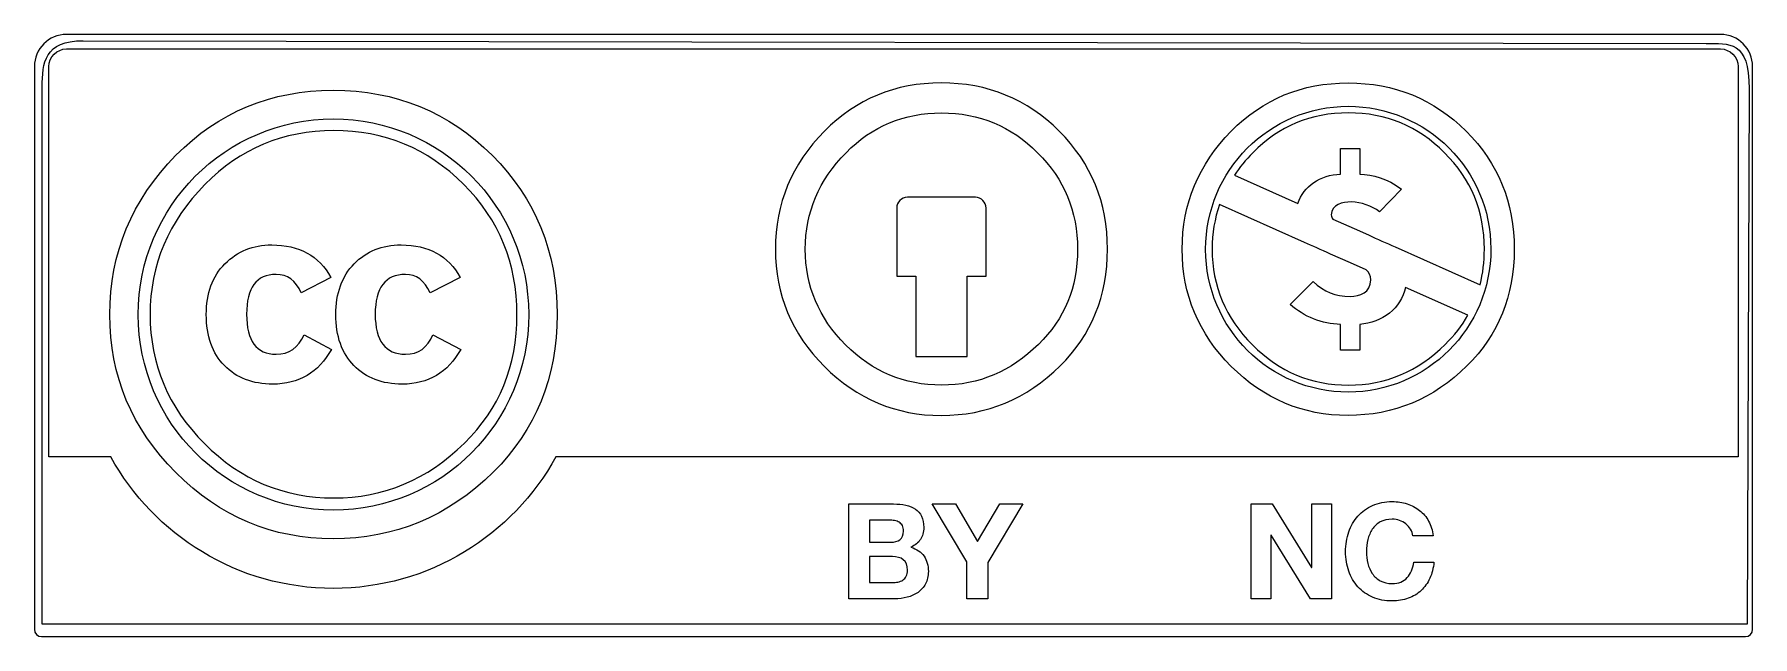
# Model space of a CAD drawing. Extents: x 2 to 170, y 576 to 776.
# Drawn here: x 8.07 to 39.06, y 575.69 to 586.53 of the extents above; entities that cross this region are included whole.
import ezdxf

# ---------------------------------------------------------------- set-up
doc = ezdxf.new("R2010")
doc.units = 0
doc.layers.get('0').update_dxf_attribs({"linetype": 'CONTINUOUS'})

msp = doc.modelspace()

# ---------------------------------------------------------------- linework, layer by layer
at = {"color": 7}
for points in [[(38.48052, 586.532229), (8.653237, 586.532229)], [(8.952965, 586.418839), (38.224644, 586.366841)], [(8.952965, 586.418839), (8.952965, 586.418839)], [(38.48052, 586.532229), (38.48052, 586.532229)], [(8.653234, 586.270366), (38.480517, 586.270366)], [(8.653234, 586.270366), (8.653234, 586.270366)], [(8.072948, 585.952244), (8.072948, 575.817453)], [(39.060683, 575.817453), (39.060683, 585.952244)], [(38.999031, 585.550799), (38.963193, 575.911046), (8.21429, 575.911046), (8.21429, 585.586508)], [(24.427286, 585.657928), (24.427286, 585.657928)], [(31.763907, 585.658056), (31.763907, 585.658056)], [(24.434805, 585.119163), (24.434805, 585.119163)], [(31.771415, 585.119164), (31.771424, 585.119164)], [(31.630081, 584.017949), (31.630081, 584.479661), (31.973916, 584.479661), (31.973916, 584.017949)], [(16.328932, 584.354489), (16.328932, 584.354489)], [(11.150193, 583.829381), (11.150193, 583.829381)], [(29.71366, 583.996028), (30.858698, 583.486331)], [(25.043535, 583.598468), (23.818802, 583.598468)], [(32.726244, 583.743429), (32.332787, 583.338986)], [(23.62533, 583.405013), (23.62533, 582.180263), (23.966911, 582.180263), (23.966911, 580.729982), (24.895173, 580.729982), (24.895173, 582.180263), (25.237005, 582.180263), (25.237005, 583.405013), (25.237008, 583.405013)], [(30.976239, 582.787193), (29.44676, 583.468292)], [(31.488978, 583.205923), (31.871905, 583.035525), (32.131036, 582.919997)], [(32.091458, 582.290653), (31.80601, 582.417946), (31.450392, 582.576067)], [(32.611954, 582.705872), (34.146196, 582.022896)], [(34.339679, 582.66377), (34.339679, 582.66377)], [(13.421347, 582.153324), (12.887296, 581.879807)], [(15.753408, 582.153324), (15.208824, 581.879807)], [(30.721114, 581.668186), (31.133365, 582.084035)], [(33.926925, 581.473477), (32.797924, 581.976032)], [(16.987661, 581.486887), (16.987661, 581.486887)], [(12.937791, 581.122651), (13.431246, 580.859913)], [(15.259194, 581.122651), (15.763674, 580.859913)], [(31.973913, 581.309724), (31.973913, 580.848012), (31.630078, 580.848012), (31.630078, 581.309724)], [(9.450679, 578.926124), (8.335086, 578.926124)], [(38.798543, 578.926124), (17.479735, 578.926124)], [(23.590249, 576.365863), (22.759726, 576.365863), (22.759726, 578.075877), (23.565937, 578.075877), (23.565937, 578.07588)], [(24.261632, 578.07588), (24.683408, 578.07588), (25.083885, 577.400543), (25.481854, 578.07588), (25.901125, 578.07588), (25.26633, 577.022155), (25.26633, 576.365863), (24.889411, 576.365863), (24.889411, 577.031677), (24.261632, 578.07588)], [(30.392817, 578.07588), (31.107308, 576.928687), (31.111311, 576.928687), (31.111311, 578.07588), (31.464171, 578.07588), (31.464171, 576.365866), (31.088004, 576.365866), (30.37627, 577.510803), (30.371497, 577.510803), (30.371497, 576.365866), (30.018637, 576.365866), (30.018637, 578.07588), (30.392817, 578.07588)], [(23.489118, 577.783184), (23.136634, 577.783184), (23.136634, 577.384246), (23.517945, 577.384254)], [(32.891905, 577.620318), (32.891905, 577.62031)], [(33.299146, 577.501791), (32.935007, 577.501791)], [(23.547162, 577.127654), (23.136662, 577.127654), (23.136662, 576.658554), (23.539894, 576.658554), (23.539887, 576.658552)], [(32.949291, 577.025919), (33.313429, 577.025919)], [(8.204017, 575.686521), (38.929614, 575.686521)]]:
    msp.add_lwpolyline(points, dxfattribs=at)
for points in [[(8.653237, 586.532229), (8.333333, 586.532229), (8.072948, 586.272119), (8.072948, 585.952244)], [(8.21429, 585.586508), (8.21429, 586.018901), (8.256143, 586.418839), (8.952965, 586.418839)], [(38.224644, 586.366841), (38.63364, 586.366841), (38.999031, 586.427484), (38.999031, 585.550799)], [(39.060683, 585.952244), (39.060683, 586.272119), (38.800424, 586.532229), (38.48052, 586.532229)], [(8.335086, 585.952244), (8.335086, 586.127654), (8.477808, 586.270366), (8.653234, 586.270366)], [(38.480517, 586.270366), (38.655944, 586.270366), (38.798543, 586.127657), (38.798543, 585.952244)], [(8.335086, 578.926124), (8.335086, 581.876048), (8.335086, 585.952244), (8.335086, 585.952244)], [(38.798543, 585.952244), (38.798543, 585.952244), (38.798543, 581.876051), (38.798543, 578.926124)], [(10.624532, 584.354489), (11.398543, 585.135575), (12.344346, 585.525868), (13.461692, 585.525868)], [(13.461692, 585.525868), (14.592568, 585.52587), (15.548153, 585.135575), (16.328932, 584.354489)], [(24.427286, 585.657928), (23.598015, 585.657928), (22.89568, 585.368625), (22.32103, 584.78964)], [(26.556223, 584.789642), (25.97656, 585.368625), (25.26683, 585.657928), (24.427286, 585.657928)], [(29.657522, 584.789891), (30.232173, 585.368628), (30.934387, 585.658056), (31.763907, 585.658056)], [(31.763907, 585.658056), (32.603204, 585.658056), (33.312934, 585.368628), (33.892594, 584.789891)], [(22.710856, 584.400474), (23.180627, 584.879476), (23.7554, 585.119163), (24.434805, 585.119163)], [(24.434805, 585.119163), (25.114461, 585.119163), (25.691616, 584.879476), (26.166273, 584.400477)], [(29.195648, 582.66377), (29.194765, 584.084361), (30.3452, 585.236442), (31.765655, 585.237563)], [(31.771424, 585.119164), (31.091768, 585.119164), (30.517117, 584.879722), (30.047474, 584.40048)], [(31.765655, 585.237563), (33.186372, 585.238443), (34.338682, 584.087863), (34.339676, 582.667658)], [(33.502875, 584.400483), (33.027978, 584.879722), (32.450823, 585.119164), (31.771415, 585.119164)], [(9.945758, 581.486887), (9.944638, 583.431321), (11.520091, 585.008525), (13.464579, 585.009652)], [(13.473593, 584.798908), (12.557744, 584.798908), (11.783103, 584.475654), (11.150193, 583.829381)], [(13.464579, 585.009652), (15.409312, 585.010772), (16.986532, 583.435456), (16.987661, 581.491145)], [(15.811911, 583.834268), (15.168856, 584.47728), (14.389459, 584.798908), (13.473593, 584.798908)], [(22.32103, 584.78964), (21.731344, 584.190858), (21.436625, 583.482071), (21.436625, 582.663774)], [(27.425591, 582.663776), (27.425591, 583.502245), (27.135885, 584.210783), (26.556223, 584.789642)], [(28.77312, 582.663773), (28.77312, 583.482323), (29.067835, 584.191107), (29.657522, 584.789891)], [(33.892594, 584.789891), (34.472254, 584.210909), (34.762211, 583.502122), (34.762211, 582.663773)], [(9.433134, 581.486889), (9.433134, 582.590855), (9.830223, 583.546723), (10.624532, 584.354489)], [(16.328932, 584.354489), (17.109711, 583.573786), (17.500162, 582.617786), (17.500162, 581.486889)], [(21.976318, 582.663771), (21.976318, 583.327578), (22.221164, 583.906437), (22.710856, 584.400474)], [(26.166273, 584.400477), (26.646193, 583.926363), (26.886027, 583.347504), (26.886027, 582.663774)], [(30.047474, 584.40048), (29.919414, 584.271419), (29.808394, 584.13661), (29.71366, 583.996028)], [(34.222376, 582.663773), (34.222376, 583.347756), (33.982545, 583.92637), (33.502875, 584.400483)], [(11.150193, 583.829381), (10.490075, 583.16269), (10.160152, 582.381611), (10.160152, 581.485883)], [(16.776889, 581.485883), (16.776889, 582.408298), (16.455103, 583.191135), (15.811911, 583.834268)], [(30.858698, 583.486331), (30.961954, 583.80395), (31.263688, 583.996655), (31.630081, 584.017949)], [(31.973916, 584.017949), (32.210739, 584.006551), (32.470373, 583.941649), (32.726244, 583.743429)], [(23.818802, 583.598468), (23.712041, 583.598468), (23.62533, 583.511891), (23.62533, 583.405013)], [(25.237008, 583.405013), (25.237008, 583.511888), (25.150297, 583.598468), (25.043535, 583.598468)], [(31.821043, 583.514396), (31.672184, 583.514396), (31.462167, 583.468783), (31.462167, 583.281979)], [(32.332787, 583.338986), (32.187683, 583.441851), (32.004488, 583.514396), (31.821043, 583.514396)], [(29.44676, 583.468292), (29.357542, 583.215566), (29.312937, 582.947442), (29.312937, 582.66377)], [(31.462167, 583.281979), (31.462167, 583.253287), (31.471437, 583.22822), (31.488978, 583.205923)], [(32.131036, 582.919997), (32.29669, 582.845951), (32.455076, 582.775787), (32.611954, 582.705872)], [(11.510821, 582.401905), (11.73599, 582.627812), (12.016431, 582.740698), (12.352621, 582.740698)], [(12.352621, 582.740698), (12.849958, 582.740698), (13.206077, 582.544867), (13.421347, 582.153324)], [(13.8415, 582.401905), (14.062778, 582.627812), (14.344464, 582.740698), (14.686801, 582.740698)], [(14.686801, 582.740698), (15.183258, 582.740698), (15.538883, 582.544867), (15.753408, 582.153324)], [(21.436625, 582.663774), (21.436625, 581.845476), (21.731344, 581.141701), (22.32103, 580.552819)], [(22.703466, 580.942105), (22.218534, 581.426242), (21.976318, 582.00009), (21.976318, 582.663771)], [(26.886027, 582.663774), (26.886027, 581.975158), (26.651205, 581.403692), (26.181311, 580.949624)], [(26.571009, 580.560337), (27.140897, 581.124162), (27.425591, 581.825307), (27.425591, 582.663776)], [(29.657522, 580.552949), (29.067838, 581.141583), (28.77312, 581.845362), (28.77312, 582.663773)], [(29.195648, 582.660015), (29.195648, 582.661516), (29.195648, 582.662646), (29.195648, 582.66377)], [(31.769419, 580.09011), (30.348958, 580.08923), (29.196649, 581.23981), (29.195648, 582.660015)], [(29.312937, 582.66377), (29.312937, 582.000093), (29.555028, 581.426364), (30.039704, 580.942113)], [(31.450392, 582.576067), (31.274716, 582.654503), (31.125851, 582.720539), (30.976239, 582.787193)], [(34.339679, 582.66377), (34.340562, 581.243314), (33.190128, 580.091234), (31.769419, 580.09011)], [(34.762211, 582.663773), (34.762211, 581.82543), (34.477266, 581.124288), (33.907627, 580.560214)], [(34.146196, 582.022896), (34.197066, 582.22374), (34.222376, 582.437494), (34.222376, 582.663773)], [(34.339676, 582.667658), (34.339679, 582.666401), (34.339679, 582.665027), (34.339679, 582.66377)], [(11.173125, 581.486887), (11.173125, 581.871036), (11.285645, 582.176128), (11.510821, 582.401905)], [(13.509308, 581.486887), (13.509308, 581.871036), (13.620085, 582.176128), (13.8415, 582.401905)], [(32.172397, 582.110853), (32.172397, 582.19192), (32.140818, 582.248301), (32.091458, 582.290653)], [(12.434068, 582.209707), (12.078079, 582.209707), (11.900143, 581.970019), (11.900143, 581.491017)], [(12.887296, 581.879807), (12.786425, 582.099823), (12.635431, 582.209707), (12.434068, 582.209707)], [(14.764749, 582.209707), (14.401603, 582.209707), (14.219919, 581.970019), (14.219919, 581.491017)], [(15.208824, 581.879807), (15.107823, 582.099823), (14.959844, 582.209707), (14.764749, 582.209707)], [(31.133365, 582.084035), (31.332102, 581.897104), (31.530833, 581.813153), (31.801993, 581.813153)], [(31.801993, 581.813153), (31.977677, 581.813153), (32.172397, 581.881943), (32.172397, 582.110853)], [(32.797924, 581.976032), (32.721482, 581.596268), (32.383162, 581.33979), (31.973913, 581.309724)], [(31.630078, 581.309724), (31.294008, 581.313479), (30.969217, 581.450927), (30.721114, 581.668186)], [(10.624532, 578.639453), (9.830223, 579.433569), (9.433134, 580.382793), (9.433134, 581.486889)], [(9.945758, 581.482622), (9.945758, 581.484123), (9.945758, 581.485384), (9.945758, 581.486887)], [(13.46884, 577.964115), (11.524354, 577.962995), (9.946887, 579.53831), (9.945758, 581.482622)], [(10.160152, 581.485883), (10.160152, 580.590278), (10.48682, 579.815959), (11.140034, 579.162803)], [(11.500792, 580.566721), (11.282139, 580.789245), (11.173125, 581.095964), (11.173125, 581.486887)], [(11.900143, 581.491017), (11.900143, 581.011769), (12.078079, 580.772204), (12.434068, 580.772204)], [(16.987661, 581.486887), (16.989006, 579.542568), (15.413326, 577.965364), (13.46884, 577.964115)], [(13.836235, 580.566721), (13.618456, 580.789245), (13.509308, 581.095964), (13.509308, 581.486887)], [(14.219919, 581.491017), (14.219919, 581.011769), (14.401603, 580.772204), (14.764749, 580.772204)], [(15.827211, 579.172824), (16.460244, 579.785642), (16.776889, 580.556446), (16.776889, 581.485883)], [(17.500162, 581.486889), (17.500162, 580.355853), (17.116465, 579.410013), (16.349098, 578.649351)], [(16.987661, 581.491145), (16.987661, 581.489756), (16.987661, 581.48839), (16.987661, 581.486887)], [(33.517678, 580.949755), (33.683333, 581.109627), (33.819913, 581.284284), (33.926925, 581.473477)], [(12.434068, 580.772204), (12.669136, 580.772204), (12.83705, 580.888855), (12.937791, 581.122651)], [(14.764749, 580.772204), (15.000194, 580.772204), (15.165099, 580.888855), (15.259194, 581.122651)], [(13.431246, 580.859913), (13.196048, 580.442057), (12.84319, 580.233069), (12.372673, 580.233069)], [(15.763674, 580.859913), (15.528859, 580.442057), (15.176501, 580.233069), (14.706857, 580.233069)], [(24.434808, 580.216026), (23.765178, 580.216026), (23.18802, 580.458094), (22.703466, 580.942105)], [(26.181311, 580.949624), (25.686607, 580.460475), (25.104438, 580.216026), (24.434808, 580.216026)], [(30.039704, 580.942113), (30.524387, 580.458218), (31.101542, 580.216028), (31.771421, 580.216028)], [(31.771421, 580.216028), (32.441058, 580.216028), (33.022972, 580.460481), (33.517678, 580.949755)], [(12.372673, 580.233069), (12.009786, 580.233069), (11.719077, 580.344327), (11.500792, 580.566721)], [(14.706857, 580.233069), (14.344462, 580.233069), (14.054382, 580.344327), (13.836235, 580.566721)], [(22.32103, 580.552819), (22.910716, 579.964063), (23.612927, 579.669622), (24.427286, 579.669622)], [(24.427286, 579.669622), (25.251794, 579.669622), (25.966536, 579.966318), (26.571009, 580.560337)], [(31.763904, 579.669623), (30.949172, 579.669623), (30.247212, 579.964062), (29.657522, 580.552949)], [(33.907627, 580.560214), (33.302908, 579.966325), (32.588418, 579.669623), (31.763904, 579.669623)], [(11.140034, 579.162803), (11.793383, 578.509649), (12.571148, 578.183001), (13.473593, 578.183001)], [(13.473593, 578.183001), (14.376045, 578.183001), (15.160462, 578.512778), (15.827211, 579.172824)], [(13.465207, 576.554181), (11.736747, 576.554181), (10.231705, 577.512555), (9.450679, 578.926124)], [(17.479735, 578.926124), (16.698332, 577.513307), (15.192915, 576.554181), (13.465207, 576.554181)], [(13.461692, 577.447901), (12.364518, 577.447901), (11.418718, 577.844961), (10.624532, 578.639453)], [(16.349098, 578.649351), (15.534739, 577.848346), (14.572277, 577.447901), (13.461692, 577.447901)], [(23.565937, 578.07588), (23.64751, 578.07588), (23.721816, 578.068618), (23.78898, 578.054325)], [(23.78898, 578.054325), (23.856144, 578.040032), (23.913784, 578.016486), (23.961901, 577.983659)], [(23.961901, 577.983659), (24.009767, 577.951084), (24.047109, 577.907479), (24.073423, 577.853354)], [(31.942841, 577.856872), (32.014765, 577.938312), (32.103231, 578.002214), (32.207737, 578.048572)], [(32.207737, 578.048572), (32.312491, 578.09493), (32.43028, 578.117985), (32.561348, 578.117985)], [(32.561348, 578.117985), (32.655578, 578.117985), (32.744545, 578.104463), (32.8285, 578.077139)], [(32.8285, 578.077139), (32.912204, 578.050076), (32.987387, 578.010482), (33.053548, 577.958361)], [(33.053548, 577.958361), (33.11996, 577.906489), (33.174592, 577.842089), (33.217698, 577.765409)], [(23.58623, 577.774921), (23.555027, 577.780438), (23.5227, 577.783184), (23.489118, 577.783184)], [(23.668933, 577.745101), (23.64499, 577.759394), (23.617434, 577.769401), (23.58623, 577.774921)], [(23.726574, 577.68521), (23.712049, 577.710768), (23.692992, 577.730567), (23.668933, 577.745101)], [(23.74813, 577.587229), (23.74813, 577.627072), (23.740868, 577.659899), (23.726574, 577.68521)], [(24.11302, 577.652132), (24.11302, 577.565929), (24.093465, 577.494262), (24.054127, 577.436875)], [(24.073423, 577.853354), (24.099737, 577.798977), (24.11302, 577.732068), (24.11302, 577.652132)], [(31.777187, 577.57045), (31.815529, 577.679957), (31.870665, 577.775432), (31.942841, 577.856872)], [(32.201973, 577.620567), (32.165134, 577.565438), (32.138317, 577.502792), (32.121526, 577.432626)], [(32.345573, 577.752127), (32.286428, 577.719551), (32.238563, 577.675698), (32.201973, 577.620567)], [(32.561348, 577.801243), (32.476641, 577.801243), (32.404717, 577.784949), (32.345573, 577.752127)], [(32.694172, 577.778431), (32.651819, 577.793725), (32.607461, 577.801243), (32.561348, 577.801243)], [(32.80795, 577.715032), (32.774368, 577.742096), (32.736526, 577.763397), (32.694172, 577.778431)], [(32.891905, 577.62031), (32.869604, 577.656394), (32.841532, 577.687969), (32.80795, 577.715032)], [(32.935007, 577.501791), (32.928746, 577.54489), (32.914221, 577.584483), (32.891905, 577.620318)], [(33.217698, 577.765409), (33.260803, 577.688728), (33.287869, 577.600773), (33.299146, 577.501791)], [(23.517945, 577.384254), (23.584983, 577.384254), (23.640242, 577.400292), (23.683473, 577.432116)], [(23.683473, 577.432116), (23.726579, 577.463939), (23.74813, 577.515563), (23.74813, 577.587229)], [(24.054127, 577.436875), (24.015033, 577.37924), (23.95689, 577.332379), (23.880205, 577.295544)], [(31.719546, 577.214614), (31.719546, 577.342415), (31.738844, 577.460942), (31.777187, 577.57045)], [(32.121526, 577.432626), (32.104743, 577.362461), (32.096454, 577.289791), (32.096454, 577.214866)], [(23.743891, 577.071522), (23.69427, 577.108861), (23.628735, 577.127654), (23.547162, 577.127654)], [(23.818322, 576.883582), (23.818322, 576.971288), (23.793507, 577.033935), (23.743891, 577.071522)], [(23.880205, 577.295544), (23.985963, 577.265224), (24.064906, 577.212097), (24.117031, 577.136171)], [(24.117031, 577.136171), (24.169157, 577.060245), (24.195222, 576.968779), (24.195222, 576.861776)], [(31.777187, 576.865794), (31.738844, 576.973798), (31.719546, 577.089821), (31.719546, 577.214614)], [(32.096454, 577.214866), (32.096454, 577.142948), (32.104717, 577.073034), (32.121526, 577.005373)], [(32.121526, 577.005373), (32.138309, 576.937463), (32.165132, 576.87632), (32.201973, 576.822192)], [(32.830753, 576.748016), (32.89541, 576.818181), (32.935007, 576.9109), (32.949291, 577.025919)], [(33.313429, 577.025919), (33.303908, 576.918918), (33.279095, 576.82219), (33.239249, 576.735989)], [(23.645519, 576.669329), (23.678975, 576.676591), (23.708797, 576.688626), (23.73436, 576.705164)], [(23.73436, 576.705164), (23.75992, 576.721945), (23.780221, 576.744757), (23.795508, 576.773574)], [(23.795508, 576.773574), (23.810803, 576.802141), (23.818322, 576.838977), (23.818322, 576.883582)], [(24.195222, 576.861776), (24.195222, 576.775573), (24.178439, 576.700899), (24.14485, 576.637749)], [(31.942841, 576.584132), (31.870665, 576.664069), (31.815531, 576.758039), (31.777187, 576.865794)], [(32.201973, 576.822192), (32.238563, 576.767816), (32.286428, 576.724463), (32.345573, 576.691635)], [(32.345573, 576.691635), (32.404717, 576.658808), (32.476641, 576.642519), (32.561348, 576.642519)], [(32.561348, 576.642519), (32.676129, 576.642519), (32.766097, 576.677602), (32.830753, 576.748016)], [(33.239249, 576.735989), (33.199403, 576.649537), (33.146523, 576.576113), (33.081114, 576.515221)], [(23.539887, 576.658552), (23.576725, 576.658552), (23.611811, 576.662067), (23.645519, 576.669329)], [(23.814796, 576.39468), (23.741869, 576.375383), (23.667185, 576.365863), (23.590249, 576.365863)], [(24.009269, 576.483387), (23.952381, 576.443293), (23.887472, 576.413725), (23.814796, 576.39468)], [(24.14485, 576.637749), (24.111268, 576.574851), (24.065907, 576.52323), (24.009269, 576.483387)], [(32.207737, 576.396191), (32.103231, 576.441548), (32.014767, 576.504447), (31.942841, 576.584132)], [(32.561348, 576.327781), (32.43028, 576.327781), (32.312491, 576.350593), (32.207737, 576.396191)], [(32.851055, 576.375894), (32.76334, 576.343819), (32.666606, 576.327781), (32.561348, 576.327781)], [(33.081114, 576.515221), (33.015706, 576.45433), (32.939018, 576.407969), (32.851055, 576.375894)], [(8.072948, 575.817453), (8.072948, 575.745158), (8.131716, 575.686521), (8.204017, 575.686521)], [(38.929614, 575.686521), (39.001916, 575.686521), (39.060683, 575.74516), (39.060683, 575.817453)]]:
    msp.add_open_spline(points, degree=3, dxfattribs=at)

doc.saveas('drawing.dxf')
